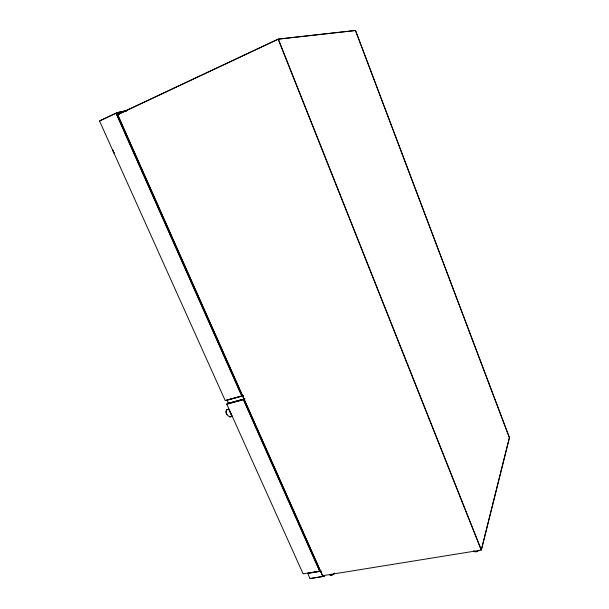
<?xml version="1.0" encoding="UTF-8"?>
<svg xmlns="http://www.w3.org/2000/svg" width="609" height="609" viewBox="0 0 609 609"><rect width="100%" height="100%" fill="white"/><g stroke="black" fill="none" stroke-linecap="round" stroke-linejoin="round"><path stroke-width="0.91" d="M231.846 416.175L228.817 409.438M226.03 411.334L226.183 412.833A5.26 4.293 43.5 0 0 227.05 414.759L229.38 416.701M481.308 549.957L509.345 437.856M481.407 549.798L509.429 437.719M226.152 410.976L226.655 409.834M226.419 410.139L226.091 412.339M226.883 404.064L228.276 402.511M226.685 409.933L228.405 409.187M226.959 409.69L228.375 409.309M231.603 416.487L230.179 416.861M231.702 416.518L229.776 416.792M99.769 120.749L115.824 113.183M99.747 120.955L115.801 113.388M117.94 112.528L116.205 113.419L118.93 112.84M117.864 114.439L277.955 39.174M117.849 114.614L277.963 39.357M225.399 400.471L241.514 396.063M225.536 400.547L243.478 395.599M227.157 400.143L243.478 395.683M244.871 398.811L228.55 403.242L244.925 398.842M227.05 403.919L243.166 399.55M227.05 404.148L243.166 399.778M116.159 113.061L126.307 110.8M116.388 113.175L126.535 110.907M118.07 112.475L127.35 110.412M118.161 112.52L126.512 110.663M303.305 573.785L319.489 571.181M307.811 573.267L321.118 571.075M307.811 573.381L321.118 571.189M322.732 575.68L481.08 550.11M310.126 578.535L324.315 576.243M310.179 578.55L324.369 576.259M278.252 39.067L355.329 30.45M278.473 39.174L355.504 30.526M229.357 416.67L229.806 416.838M227.088 400.235L228.436 403.181M112.688 149.806L114.157 152.882M113.944 152.981L112.589 149.761M99.663 121.29L225.102 400.311M226.875 404.376L303.023 573.625M228.999 409.431L231.968 416.038M307.72 573.45L309.996 578.459M118.146 112.627L118.922 114.37M118.055 112.665L118.824 114.401M117.773 114.903L322.488 575.543M117.735 114.941L322.405 575.475M116.357 113.449L241.842 395.683M243.684 399.824L319.687 570.785M116.113 113.54L241.621 395.797M243.44 399.839L319.489 570.915M278.473 39.418L481.3 549.744M278.26 39.494L481.133 549.858M355.626 30.701L509.39 437.49M355.542 30.754L509.284 437.46M227.02 414.759A5.352 4.37 43.5 0 1 226.137 412.795M478.971 550.33A2.885 1.53 -20.2 0 1 475.659 551.838A2.885 1.53 -20.2 0 1 473.893 550.536M334.47 573.145A2.687 1.302 -26.6 0 1 331.791 575.056A2.642 1.279 -26.6 0 1 329.728 574.523M329.659 574.5A2.687 1.302 -26.6 0 0 331.791 575.056A2.642 1.279 -26.6 0 0 334.448 573.191"/></g></svg>
